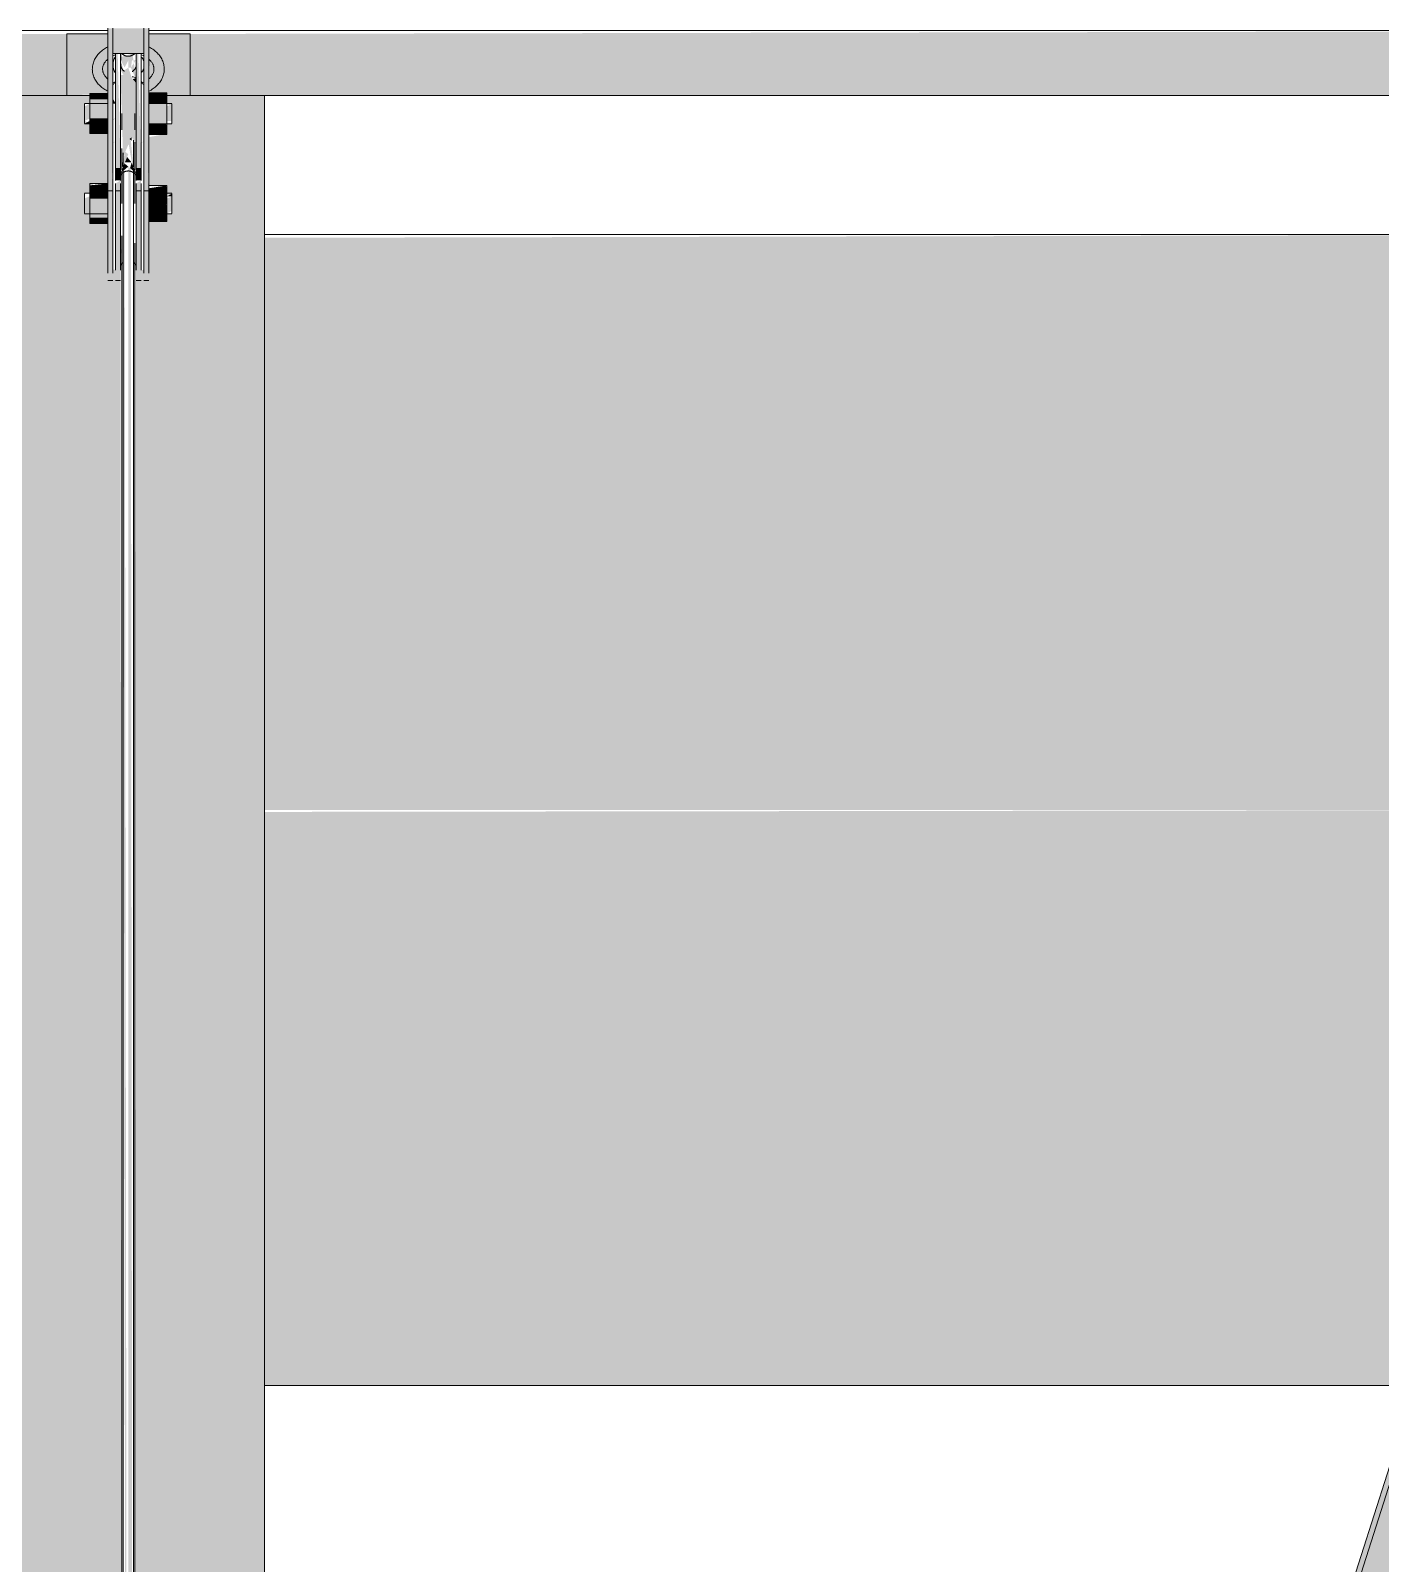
# Model space of a CAD drawing. Header units: inches. Extents: x -54880 to -186, y -132 to 853.
# Drawn here: x -24958.99 to -24926.15, y 245.68 to 282.95 of the extents above; entities that cross this region are included whole.
import ezdxf

# ---------------------------------------------------------------- set-up
doc = ezdxf.new("R2010")
doc.units = ezdxf.units.IN
doc.header["$MEASUREMENT"] = 0
doc.layers.add('M-HVAC-DUCT', color=70, linetype='Continuous', lineweight=9)
doc.layers.add('Q-SPCQ', color=91, linetype='Continuous', lineweight=9)

# ---------------------------------------------------------------- blocks, each defined once
blk = doc.blocks.new('Basketball_Backstop-Performance_Sports_Systems-3103-Ceiling_Hung - 27_-0_ to 27_-11 7_8_-706978-Section 13')
at = {"layer": 'Q-SPCQ'}
h = blk.add_hatch(color=256, dxfattribs=at)
h.paths.add_polyline_path([(-25004.607, 281.375), (-24958.107, 281.375), (-24958.107, 282.875), (-25004.607, 282.955), (-25004.607, 282.709)], flags=0)
h.paths.add_polyline_path([(-24916.277, 281.375), (-24913.969, 281.375), (-24914.697, 282.955), (-24955.107, 282.875), (-24955.107, 281.375), (-24921.132, 281.375)], flags=0)
h.paths.add_polyline_path([(-24909.927, 281.375), (-24908.607, 281.423), (-24908.607, 282.955), (-24911.747, 282.955), (-24910.655, 282.449), (-24910.141, 281.875), (-24909.948, 281.375)], flags=0)
h.paths.add_polyline_path([(-24956.424, 282.237), (-24956.55, 282.059), (-24956.522, 282.231), (-24956.509, 282.232)], flags=0)
h.paths.add_polyline_path([(-24956.424, 281.808), (-24956.509, 282.396), (-24956.799, 282.312), (-24956.794, 282.236), (-24956.612, 282.226), (-24956.607, 282.055), (-24956.548, 282.052), (-24956.444, 281.814)], flags=0)
h.paths.add_polyline_path([(-24956.701, 281.835), (-24956.68, 281.844), (-24956.799, 282.237), (-24956.794, 281.99), (-24956.704, 281.839)], flags=0)
h.paths.add_polyline_path([(-24956.299, 281.915), (-24956.237, 282.125), (-24956.299, 281.937)], flags=0)
for points in [[(-24956.987, 280.229), (-24956.987, 283.015), (-24957.112, 283.015), (-24957.112, 280.229)], [(-24956.237, 282.396), (-24956.237, 283.015), (-24956.987, 283.015), (-24956.987, 282.396)], [(-24956.112, 280.229), (-24956.112, 283.015), (-24956.237, 283.015), (-24956.237, 280.229)], [(-24956.924, 279.612), (-24956.799, 279.612), (-24956.869, 282.396), (-24956.924, 282.396), (-24956.924, 280)], [(-24956.424, 279.612), (-24956.299, 279.612), (-24956.369, 282.396), (-24956.424, 282.396), (-24956.424, 280)], [(-24956.424, 281.687), (-24956.424, 281.808), (-24956.5, 281.773)], [(-24957.112, 281.295), (-24957.112, 281.425), (-24957.549, 281.425), (-24957.549, 281.295)], [(-24957.112, 280.807), (-24957.112, 281.295), (-24957.549, 281.295), (-24957.549, 280.807)], [(-24956.987, 281.179), (-24956.924, 281.179), (-24956.987, 281.312)], [(-24956.112, 281.19), (-24955.674, 281.19), (-24955.691, 281.443), (-24956.112, 281.443)], [(-24955.674, 280.685), (-24955.691, 281.19), (-24956.112, 281.19), (-24956.112, 280.685), (-24955.691, 280.685)], [(-24952.627, 164.313), (-24952.493, 164.313), (-24915.16, 281.375), (-24915.294, 281.375), (-24952.251, 165.49)], [(-24957.549, 280.696), (-24957.549, 280.761), (-24957.674, 280.696)], [(-24957.112, 280.45), (-24957.112, 280.807), (-24957.549, 280.807), (-24957.549, 280.45)], [(-24956.525, 280.288), (-24956.528, 280.366), (-24956.583, 280.32), (-24956.544, 280.288)], [(-24955.674, 280.432), (-24955.691, 280.685), (-24956.112, 280.685), (-24956.112, 280.432), (-24955.691, 280.432)], [(-24957.112, 279.493), (-24956.987, 279.493), (-24956.987, 280.229), (-24957.112, 280.229), (-24957.112, 279.828)], [(-24956.237, 279.493), (-24956.112, 279.493), (-24956.112, 280.229), (-24956.237, 280.229), (-24956.237, 279.828)], [(-24956.799, 279.314), (-24956.799, 279.612), (-24956.924, 279.612), (-24956.924, 279.314)], [(-24956.763, 279.579), (-24956.737, 279.749), (-24956.763, 279.749)], [(-24956.299, 279.314), (-24956.299, 279.612), (-24956.424, 279.612), (-24956.424, 279.314)], [(-24957.112, 278.881), (-24957.112, 279.238), (-24957.549, 279.192), (-24957.549, 278.881)], [(-24956.987, 277.141), (-24957.005, 279.493), (-24957.112, 279.493), (-24957.112, 277.141)], [(-24956.799, 277.126), (-24956.799, 279.314), (-24956.924, 279.235), (-24956.924, 277.126)], [(-24956.299, 277.126), (-24956.299, 279.314), (-24956.424, 279.235), (-24956.424, 277.126)], [(-24956.112, 277.141), (-24956.13, 279.493), (-24956.237, 279.493), (-24956.237, 277.141)], [(-24957.549, 278.393), (-24957.112, 278.393), (-24957.112, 278.881), (-24957.549, 278.881), (-24957.549, 278.662)], [(-24955.674, 278.75), (-24955.691, 279.187), (-24956.112, 279.121), (-24956.112, 278.75), (-24955.691, 278.75)], [(-24955.549, 278.927), (-24955.549, 278.991), (-24955.674, 278.927)], [(-24955.674, 278.312), (-24955.691, 278.75), (-24956.112, 278.75), (-24956.112, 278.312), (-24955.691, 278.312)], [(-24957.112, 278.262), (-24957.112, 278.393), (-24957.549, 278.393), (-24957.549, 278.262)]]:
    blk.add_hatch(color=256, dxfattribs=at).paths.add_polyline_path(points, flags=0)
h = blk.add_hatch(color=256, dxfattribs=at)
h.paths.add_polyline_path([(-24958.107, 281.375), (-24957.112, 281.425), (-24957.112, 282.875), (-24958.107, 282.875), (-24958.107, 282.709)], flags=0)
h.paths.add_polyline_path([(-24955.674, 281.375), (-24955.107, 281.375), (-24955.107, 282.875), (-24956.112, 282.875), (-24956.082, 281.443), (-24955.674, 281.443)], flags=0)
h.paths.add_polyline_path([(-24956.299, 281.623), (-24956.237, 281.692), (-24956.299, 281.624)], flags=0)
h = blk.add_hatch(color=256, dxfattribs=at)
h.paths.add_polyline_path([(-24956.612, 282.226), (-24956.799, 282.237), (-24956.701, 282.059)], flags=0)
h.paths.add_polyline_path([(-24956.548, 282.052), (-24956.522, 282.231), (-24956.612, 282.226), (-24956.55, 282.059)], flags=0)
h.paths.add_polyline_path([(-24956.719, 279.931), (-24956.527, 280.364), (-24956.424, 280.187), (-24956.424, 281.687), (-24956.522, 281.798), (-24956.612, 282.055), (-24956.695, 281.998), (-24956.725, 281.875), (-24956.799, 281.875), (-24956.741, 280)], flags=0)
h = blk.add_hatch(color=256, dxfattribs=at)
h.paths.add_polyline_path([(-24956.487, 157.563), (-24953.391, 157.563), (-24953.407, 160.188), (-24956.487, 160.188)], flags=0)
h.paths.add_polyline_path([(-24957.248, 157.563), (-24956.737, 157.563), (-24956.737, 160.188), (-24959.822, 160.188), (-24959.806, 157.563), (-24957.464, 157.563)], flags=0)
h.paths.add_polyline_path([(-24956.799, 208.884), (-24956.737, 209.069), (-24956.799, 209.069)], flags=0)
h.paths.add_polyline_path([(-24956.737, 164.313), (-24956.799, 208.559), (-24956.924, 208.559), (-24956.987, 208.574), (-24957.112, 208.574), (-24957.112, 209.695), (-24957.549, 209.695), (-24957.549, 209.942), (-24957.674, 210.006), (-24957.674, 210.425), (-24957.549, 210.425), (-24957.464, 210.671), (-24957.112, 210.671), (-24957.112, 211.694), (-24956.987, 211.694), (-24956.987, 211.919), (-24957.112, 211.919), (-24957.112, 213.056), (-24956.799, 213.056), (-24956.768, 224.759), (-24958.263, 224.755), (-24959.919, 224.751), (-24959.886, 164.313), (-24957.213, 164.313)], flags=0)
h.paths.add_polyline_path([(-24956.487, 164.313), (-24953.294, 164.313), (-24953.333, 224.797), (-24954.362, 224.75), (-24956.455, 224.75), (-24956.391, 213.056), (-24956.112, 213.056), (-24956.112, 211.919), (-24956.237, 211.919), (-24956.237, 211.694), (-24956.112, 211.641), (-24956.112, 210.621), (-24955.674, 210.621), (-24955.674, 210.425), (-24955.549, 210.36), (-24955.549, 209.942), (-24955.674, 209.942), (-24955.749, 209.746), (-24956.112, 209.746), (-24956.127, 208.574), (-24956.237, 208.574), (-24956.299, 208.559), (-24956.424, 208.559), (-24956.487, 165.49)], flags=0)
h.paths.add_polyline_path([(-24956.299, 210.425), (-24956.237, 210.426), (-24956.299, 210.474)], flags=0)
h.paths.add_polyline_path([(-24956.799, 210.933), (-24956.768, 210.944), (-24956.799, 210.944)], flags=0)
h.paths.add_polyline_path([(-24956.17, 213.766), (-24956.391, 213.831), (-24956.202, 213.933)], flags=0)
h.paths.add_polyline_path([(-24956.799, 277.451), (-24956.768, 277.636), (-24956.799, 277.636)], flags=0)
h.paths.add_polyline_path([(-24958.98, 225.187), (-24958.496, 225.239), (-24956.768, 225.25), (-24956.799, 277.126), (-24956.924, 277.141), (-24956.987, 277.141), (-24957.112, 277.141), (-24957.112, 278.262), (-24957.549, 278.262), (-24957.549, 278.509), (-24957.674, 278.573), (-24957.674, 278.991), (-24957.549, 278.991), (-24957.464, 279.238), (-24957.112, 279.238), (-24957.112, 280.45), (-24957.549, 280.45), (-24957.549, 280.696), (-24957.674, 280.761), (-24957.674, 281.179), (-24957.549, 281.179), (-24957.549, 281.375), (-24959.919, 281.375), (-24959.844, 225.245), (-24959.059, 225.195)], flags=0)
h.paths.add_polyline_path([(-24955.124, 225.189), (-24954.95, 225.245), (-24953.294, 225.249), (-24953.294, 281.375), (-24955.674, 281.375), (-24955.674, 281.179), (-24955.549, 281.114), (-24955.549, 280.696), (-24955.674, 280.685), (-24955.754, 280.432), (-24956.112, 280.364), (-24956.112, 279.187), (-24955.674, 279.187), (-24955.674, 278.991), (-24955.549, 278.927), (-24955.549, 278.509), (-24955.674, 278.509), (-24955.749, 278.312), (-24956.112, 278.312), (-24956.112, 277.141), (-24956.237, 277.141), (-24956.299, 277.126), (-24956.424, 277.126), (-24956.455, 225.242), (-24955.222, 225.192)], flags=0)
h.paths.add_polyline_path([(-24957.518, 225.2), (-24957.912, 225.231), (-24957.735, 225.202)], flags=0)
h.paths.add_polyline_path([(-24956.799, 279.5), (-24956.763, 279.579), (-24956.799, 279.511)], flags=0)
h = blk.add_hatch(color=256, dxfattribs=at)
h.paths.add_polyline_path([(-24956.987, 280.761), (-24956.924, 280.834), (-24956.987, 280.796)], flags=0)
h.paths.add_polyline_path([(-24957.674, 280.761), (-24957.549, 280.816), (-24957.549, 281.179), (-24957.674, 281.114), (-24957.674, 280.807)], flags=0)
h.paths.add_polyline_path([(-24955.549, 280.761), (-24955.549, 281.179), (-24955.674, 281.111), (-24955.674, 280.761)], flags=0)
h = blk.add_hatch(color=256, dxfattribs=at)
h.paths.add_polyline_path([(-24953.391, 157.563), (-24951.508, 157.563), (-24950.671, 160.188), (-24953.391, 160.188)], flags=0)
h.paths.add_polyline_path([(-24952.493, 164.313), (-24949.355, 164.313), (-24912.703, 279.314), (-24913.304, 279.877), (-24913.666, 280.632), (-24913.969, 281.375), (-24915.16, 281.375), (-24952.117, 165.49)], flags=0)
h = blk.add_hatch(color=256, dxfattribs=at)
h.paths.add_polyline_path([(-24956.987, 280.208), (-24956.924, 280.261), (-24956.987, 280.229)], flags=0)
h.paths.add_polyline_path([(-24956.299, 280.208), (-24956.237, 280.261), (-24956.299, 280.229)], flags=0)
h = blk.add_hatch(color=256, dxfattribs=at)
h.paths.add_polyline_path([(-24956.612, 210.929), (-24956.7, 279.574), (-24956.737, 279.489), (-24956.644, 210.933), (-24956.612, 210.929)], flags=0)
h.paths.add_polyline_path([(-24956.737, 279.643), (-24956.612, 279.951), (-24956.694, 280.013), (-24956.737, 279.749)], flags=0)
h = blk.add_hatch(color=256, dxfattribs=at)
h.paths.add_polyline_path([(-24956.612, 210.929), (-24956.487, 210.944), (-24956.55, 279.596), (-24956.612, 279.649), (-24956.612, 211.205)], flags=0)
h.paths.add_polyline_path([(-24956.487, 279.643), (-24956.549, 280.288), (-24956.612, 280.254), (-24956.524, 279.735), (-24956.487, 279.643)], flags=0)
h = blk.add_hatch(color=256, dxfattribs=at)
h.paths.add_polyline_path([(-24956.694, 279.749), (-24956.53, 279.749), (-24956.64, 279.882), (-24956.676, 279.793)], flags=0)
h.paths.add_polyline_path([(-24956.799, 279.489), (-24956.612, 279.649), (-24956.703, 279.726), (-24956.749, 279.612)], flags=0)
h.paths.add_polyline_path([(-24956.424, 279.489), (-24956.53, 279.749), (-24956.568, 279.612)], flags=0)
h = blk.add_hatch(color=256, dxfattribs=at)
h.paths.add_polyline_path([(-24956.987, 278.509), (-24956.924, 278.591), (-24956.987, 278.517)], flags=0)
h.paths.add_polyline_path([(-24955.674, 278.509), (-24955.549, 278.573), (-24955.549, 278.927), (-24955.674, 278.871), (-24955.674, 278.532)], flags=0)
h.paths.add_polyline_path([(-24957.549, 278.509), (-24957.549, 278.927), (-24957.674, 278.875), (-24957.674, 278.509)], flags=0)
h = blk.add_hatch(color=256, dxfattribs=at)
h.paths.add_polyline_path([(-24956.487, 278.68), (-24956.461, 278.75), (-24956.487, 278.681)], flags=0)
h.paths.add_polyline_path([(-24956.476, 278.694), (-24956.476, 278.75), (-24956.476, 278.711)], flags=0)
for p, q in [((-25004.607, 282.955), (-24957.112, 282.955)), ((-24957.112, 280.229), (-24957.112, 283.015)), ((-24956.987, 283.015), (-24956.987, 280.229)), ((-24956.237, 280.229), (-24956.237, 283.015)), ((-24956.112, 283.015), (-24956.112, 280.229)), ((-24956.112, 282.955), (-24914.614, 282.955)), ((-24958.107, 282.875), (-24958.107, 281.375)), ((-24957.112, 282.875), (-24958.107, 282.875)), ((-24955.107, 282.875), (-24956.112, 282.875)), ((-24955.107, 281.375), (-24955.107, 282.875)), ((-24956.237, 282.396), (-24956.987, 282.396)), ((-24956.924, 279.612), (-24956.924, 282.408)), ((-24956.799, 282.408), (-24956.799, 279.612)), ((-24956.424, 279.612), (-24956.424, 282.408)), ((-24956.299, 282.408), (-24956.299, 279.612)), ((-24959.919, 281.375), (-24957.553, 281.375)), ((-24957.112, 281.187), (-24957.674, 281.187)), ((-24957.674, 280.761), (-24957.674, 281.179)), ((-24957.549, 281.295), (-24957.549, 281.425)), ((-24957.549, 281.425), (-24957.112, 281.425)), ((-24957.549, 280.807), (-24957.549, 281.295)), ((-24957.549, 281.295), (-24957.112, 281.295)), ((-24956.112, 281.443), (-24955.674, 281.443)), ((-24956.112, 281.19), (-24955.674, 281.19)), ((-24955.549, 281.187), (-24956.112, 281.187)), ((-24955.674, 281.443), (-24955.674, 281.19)), ((-24955.674, 281.19), (-24955.674, 280.685)), ((-24955.671, 281.375), (-24953.294, 281.375)), ((-24955.549, 281.179), (-24955.549, 280.761)), ((-24913.969, 281.375), (-24953.294, 281.375)), ((-24953.294, 224.989), (-24953.294, 281.375)), ((-24915.294, 281.375), (-24952.627, 164.313)), ((-24915.16, 281.375), (-24952.493, 164.313)), ((-24957.674, 280.696), (-24957.674, 280.761)), ((-24957.549, 280.45), (-24957.549, 280.807)), ((-24957.549, 280.807), (-24957.112, 280.807)), ((-24956.768, 280.937), (-24956.768, 280.545)), ((-24956.455, 280.545), (-24956.455, 280.937)), ((-24955.549, 280.761), (-24955.549, 280.696)), ((-24957.674, 280.687), (-24957.112, 280.687)), ((-24957.549, 280.45), (-24957.112, 280.45)), ((-24956.112, 280.687), (-24955.549, 280.687)), ((-24956.112, 280.685), (-24955.674, 280.685)), ((-24955.674, 280.432), (-24956.112, 280.432)), ((-24955.674, 280.685), (-24955.674, 280.432)), ((-24957.112, 279.482), (-24957.112, 280.229)), ((-24956.987, 280.229), (-24956.987, 279.482)), ((-24956.768, 280.087), (-24956.768, 279.566)), ((-24956.737, 279.987), (-24956.737, 279.643)), ((-24956.487, 279.643), (-24956.487, 280.288)), ((-24956.455, 279.566), (-24956.455, 280.241)), ((-24956.237, 279.482), (-24956.237, 280.229)), ((-24956.112, 280.229), (-24956.112, 279.482)), ((-24956.924, 279.314), (-24956.924, 279.612)), ((-24956.799, 279.612), (-24956.799, 279.314)), ((-24956.424, 279.314), (-24956.424, 279.612)), ((-24956.299, 279.612), (-24956.299, 279.314)), ((-24957.549, 278.881), (-24957.549, 279.238)), ((-24957.549, 279.238), (-24957.112, 279.238)), ((-24957.112, 277.058), (-24957.112, 279.495)), ((-24956.987, 279.495), (-24956.987, 277.058)), ((-24956.924, 277.126), (-24956.924, 279.235)), ((-24956.799, 279.235), (-24956.799, 277.126)), ((-24956.768, 279.515), (-24956.768, 278.75)), ((-24956.737, 279.542), (-24956.737, 210.741)), ((-24956.487, 210.741), (-24956.487, 279.542)), ((-24956.455, 278.75), (-24956.455, 279.515)), ((-24956.424, 277.126), (-24956.424, 279.235)), ((-24956.299, 279.235), (-24956.299, 277.126)), ((-24956.237, 277.058), (-24956.237, 279.495)), ((-24956.112, 279.495), (-24956.112, 277.058)), ((-24957.112, 279), (-24957.674, 279)), ((-24957.674, 278.927), (-24957.674, 278.991)), ((-24957.674, 278.509), (-24957.674, 278.927)), ((-24957.549, 278.393), (-24957.549, 278.881)), ((-24957.549, 278.881), (-24957.112, 278.881)), ((-24957.112, 279.062), (-24956.987, 279.062)), ((-24956.924, 279.062), (-24956.799, 279.062)), ((-24956.424, 279.062), (-24956.299, 279.062)), ((-24956.237, 279.062), (-24956.112, 279.062)), ((-24956.112, 279.187), (-24955.674, 279.187)), ((-24955.549, 279), (-24956.041, 279)), ((-24955.674, 279.187), (-24955.674, 278.75)), ((-24955.549, 278.991), (-24955.549, 278.927)), ((-24955.549, 278.927), (-24955.549, 278.509)), ((-24957.674, 278.5), (-24957.112, 278.5)), ((-24955.674, 278.75), (-24956.112, 278.75)), ((-24956.112, 278.5), (-24955.549, 278.5)), ((-24955.674, 278.75), (-24955.674, 278.312)), ((-24957.549, 278.262), (-24957.549, 278.393)), ((-24957.112, 278.393), (-24957.549, 278.393)), ((-24957.549, 278.262), (-24957.112, 278.262)), ((-24956.112, 278.312), (-24955.674, 278.312)), ((-24956.768, 277.965), (-24956.768, 211.459)), ((-24956.455, 210.936), (-24956.455, 277.783)), ((-24957.112, 276.875), (-24956.987, 276.875)), ((-24956.924, 276.875), (-24956.799, 276.875)), ((-24956.424, 276.875), (-24956.299, 276.875)), ((-24956.237, 276.875), (-24956.112, 276.875))]:
    blk.add_line(p, q, dxfattribs=at)
at = {"layer": 'Q-SPCQ', "flags": 128}
for points in [[(-24957.11, 282.56), (-24957.138, 282.545), (-24957.165, 282.53), (-24957.191, 282.513), (-24957.217, 282.496), (-24957.241, 282.478), (-24957.265, 282.459), (-24957.287, 282.439), (-24957.309, 282.418), (-24957.33, 282.397), (-24957.35, 282.375), (-24957.368, 282.352), (-24957.385, 282.328), (-24957.402, 282.304), (-24957.416, 282.28), (-24957.43, 282.254), (-24957.442, 282.228), (-24957.453, 282.202), (-24957.462, 282.175), (-24957.47, 282.148), (-24957.477, 282.12), (-24957.482, 282.092), (-24957.485, 282.064), (-24957.486, 282.036), (-24957.487, 282.02)], [(-24957.237, 282.02), (-24957.236, 282.035), (-24957.235, 282.049), (-24957.233, 282.063), (-24957.23, 282.077), (-24957.227, 282.091), (-24957.222, 282.106), (-24957.217, 282.12), (-24957.21, 282.134), (-24957.203, 282.148), (-24957.195, 282.163), (-24957.186, 282.177), (-24957.176, 282.191), (-24957.165, 282.205), (-24957.154, 282.219), (-24957.141, 282.233), (-24957.127, 282.246), (-24957.113, 282.26)], [(-24956.986, 282.343), (-24956.965, 282.353), (-24956.943, 282.362), (-24956.921, 282.371)], [(-24956.794, 282.236), (-24956.794, 282.25), (-24956.794, 282.265), (-24956.794, 282.28), (-24956.794, 282.296), (-24956.794, 282.312), (-24956.794, 282.329), (-24956.794, 282.347), (-24956.794, 282.365), (-24956.794, 282.384), (-24956.794, 282.403)], [(-24956.794, 282.389), (-24956.794, 282.37), (-24956.794, 282.352), (-24956.794, 282.334), (-24956.794, 282.317), (-24956.794, 282.3), (-24956.794, 282.284), (-24956.794, 282.269), (-24956.794, 282.254), (-24956.794, 282.24)], [(-24956.766, 282.396), (-24956.76, 282.39), (-24956.753, 282.384), (-24956.747, 282.379), (-24956.739, 282.374), (-24956.732, 282.369), (-24956.725, 282.364), (-24956.717, 282.36), (-24956.709, 282.356), (-24956.701, 282.352), (-24956.693, 282.348), (-24956.685, 282.345), (-24956.677, 282.342), (-24956.668, 282.34), (-24956.66, 282.338), (-24956.651, 282.336), (-24956.642, 282.335), (-24956.634, 282.334), (-24956.625, 282.333), (-24956.616, 282.333), (-24956.607, 282.333), (-24956.598, 282.333), (-24956.59, 282.334), (-24956.581, 282.335), (-24956.572, 282.336), (-24956.564, 282.338), (-24956.555, 282.34), (-24956.547, 282.343), (-24956.538, 282.345), (-24956.53, 282.348), (-24956.522, 282.352), (-24956.514, 282.356), (-24956.506, 282.36), (-24956.498, 282.364), (-24956.491, 282.369), (-24956.484, 282.374), (-24956.477, 282.379), (-24956.47, 282.384), (-24956.463, 282.39), (-24956.457, 282.396)], [(-24956.292, 282.367), (-24956.27, 282.358), (-24956.248, 282.348)], [(-24956.104, 282.254), (-24956.09, 282.24), (-24956.077, 282.227), (-24956.064, 282.213), (-24956.053, 282.199), (-24956.042, 282.185), (-24956.033, 282.17), (-24956.024, 282.156), (-24956.017, 282.142), (-24956.01, 282.128), (-24956.004, 282.113), (-24955.999, 282.099), (-24955.995, 282.085), (-24955.992, 282.071), (-24955.989, 282.056), (-24955.988, 282.042), (-24955.987, 282.028), (-24955.987, 282.02)], [(-24955.737, 282.02), (-24955.737, 282.049), (-24955.74, 282.077), (-24955.744, 282.105), (-24955.749, 282.133), (-24955.756, 282.16), (-24955.765, 282.187), (-24955.775, 282.214), (-24955.787, 282.24), (-24955.799, 282.266), (-24955.814, 282.291), (-24955.829, 282.316), (-24955.846, 282.339), (-24955.864, 282.363), (-24955.883, 282.385), (-24955.903, 282.407), (-24955.924, 282.428), (-24955.946, 282.448), (-24955.969, 282.467), (-24955.993, 282.486), (-24956.018, 282.504), (-24956.044, 282.521), (-24956.071, 282.537), (-24956.098, 282.552)], [(-24957.487, 282.02), (-24957.486, 281.992), (-24957.483, 281.964), (-24957.479, 281.936), (-24957.474, 281.908), (-24957.467, 281.881), (-24957.458, 281.853), (-24957.448, 281.827), (-24957.437, 281.8), (-24957.424, 281.775), (-24957.41, 281.75), (-24957.394, 281.725), (-24957.378, 281.701), (-24957.36, 281.678), (-24957.341, 281.656), (-24957.32, 281.634), (-24957.299, 281.613), (-24957.277, 281.593), (-24957.254, 281.573), (-24957.23, 281.555), (-24957.205, 281.537), (-24957.179, 281.52), (-24957.153, 281.504), (-24957.125, 281.488)], [(-24957.119, 281.787), (-24957.134, 281.8), (-24957.147, 281.814), (-24957.159, 281.828), (-24957.17, 281.842), (-24957.181, 281.856), (-24957.19, 281.87), (-24957.199, 281.885), (-24957.207, 281.899), (-24957.213, 281.913), (-24957.219, 281.927), (-24957.224, 281.942), (-24957.228, 281.956), (-24957.232, 281.97), (-24957.234, 281.984), (-24957.236, 281.999), (-24957.237, 282.013), (-24957.237, 282.02)], [(-24956.794, 282.149), (-24956.794, 282.143), (-24956.794, 282.137), (-24956.794, 282.133), (-24956.794, 282.13), (-24956.794, 282.127), (-24956.794, 282.126), (-24956.794, 282.125)], [(-24956.794, 282.125), (-24956.794, 282.125), (-24956.794, 282.127), (-24956.794, 282.129), (-24956.794, 282.132), (-24956.794, 282.136), (-24956.794, 282.141), (-24956.794, 282.147)], [(-24956.706, 281.966), (-24956.712, 281.97), (-24956.719, 281.975), (-24956.724, 281.979), (-24956.73, 281.984), (-24956.736, 281.989), (-24956.741, 281.994), (-24956.746, 282), (-24956.751, 282.006), (-24956.756, 282.011), (-24956.76, 282.017), (-24956.764, 282.024), (-24956.768, 282.03), (-24956.772, 282.037), (-24956.775, 282.043), (-24956.778, 282.05), (-24956.781, 282.057), (-24956.784, 282.064), (-24956.786, 282.071), (-24956.788, 282.078), (-24956.79, 282.086), (-24956.791, 282.093), (-24956.792, 282.101), (-24956.793, 282.108), (-24956.794, 282.115), (-24956.794, 282.123), (-24956.794, 282.125)], [(-24956.426, 282.073), (-24956.429, 282.066), (-24956.431, 282.059), (-24956.434, 282.052), (-24956.437, 282.045), (-24956.44, 282.038), (-24956.444, 282.032), (-24956.448, 282.025), (-24956.452, 282.019), (-24956.456, 282.013), (-24956.461, 282.007), (-24956.466, 282.001), (-24956.471, 281.996), (-24956.476, 281.99), (-24956.481, 281.985), (-24956.487, 281.98), (-24956.493, 281.976), (-24956.499, 281.971), (-24956.505, 281.967), (-24956.512, 281.963), (-24956.518, 281.96)], [(-24956.113, 281.48), (-24956.085, 281.495), (-24956.058, 281.511), (-24956.032, 281.528), (-24956.007, 281.545), (-24955.982, 281.563), (-24955.959, 281.582), (-24955.936, 281.602), (-24955.914, 281.623), (-24955.893, 281.644), (-24955.874, 281.666), (-24955.855, 281.689), (-24955.838, 281.712), (-24955.822, 281.736), (-24955.807, 281.761), (-24955.793, 281.787), (-24955.781, 281.813), (-24955.77, 281.839), (-24955.761, 281.866), (-24955.753, 281.893), (-24955.747, 281.921), (-24955.742, 281.949), (-24955.739, 281.977), (-24955.737, 282.005), (-24955.737, 282.02)], [(-24955.987, 282.02), (-24955.987, 282.006), (-24955.988, 281.992), (-24955.99, 281.978), (-24955.993, 281.964), (-24955.997, 281.949), (-24956.001, 281.935), (-24956.007, 281.921), (-24956.013, 281.907), (-24956.02, 281.892), (-24956.028, 281.878), (-24956.037, 281.864), (-24956.047, 281.85), (-24956.058, 281.836), (-24956.07, 281.822), (-24956.082, 281.808), (-24956.096, 281.794), (-24956.111, 281.781)], [(-24956.931, 281.674), (-24956.954, 281.683), (-24956.975, 281.692)], [(-24956.237, 281.698), (-24956.258, 281.688), (-24956.28, 281.678), (-24956.302, 281.67)], [(-24956.424, 279.437), (-24956.429, 279.445), (-24956.434, 279.452), (-24956.439, 279.459), (-24956.445, 279.466), (-24956.451, 279.472), (-24956.457, 279.479), (-24956.463, 279.485), (-24956.47, 279.491), (-24956.477, 279.496), (-24956.484, 279.501), (-24956.491, 279.506), (-24956.499, 279.511), (-24956.506, 279.515), (-24956.514, 279.519), (-24956.522, 279.523), (-24956.53, 279.527), (-24956.538, 279.53), (-24956.547, 279.533), (-24956.555, 279.535), (-24956.564, 279.537), (-24956.572, 279.539), (-24956.581, 279.54), (-24956.59, 279.541), (-24956.599, 279.542), (-24956.607, 279.542), (-24956.616, 279.542), (-24956.625, 279.542), (-24956.634, 279.541), (-24956.642, 279.54), (-24956.651, 279.539), (-24956.66, 279.537), (-24956.668, 279.535), (-24956.677, 279.532), (-24956.685, 279.53), (-24956.693, 279.527), (-24956.701, 279.523), (-24956.709, 279.519), (-24956.717, 279.515), (-24956.725, 279.511), (-24956.732, 279.506), (-24956.74, 279.501), (-24956.747, 279.496), (-24956.753, 279.491), (-24956.76, 279.485), (-24956.766, 279.479), (-24956.773, 279.472), (-24956.778, 279.466), (-24956.784, 279.459), (-24956.789, 279.452), (-24956.794, 279.445), (-24956.799, 279.437)], [(-24956.74, 277.314), (-24956.747, 277.309), (-24956.753, 277.303), (-24956.76, 277.297), (-24956.766, 277.291), (-24956.773, 277.285), (-24956.778, 277.278), (-24956.784, 277.272), (-24956.789, 277.265), (-24956.794, 277.257), (-24956.799, 277.25)], [(-24956.424, 277.25), (-24956.429, 277.257), (-24956.434, 277.265), (-24956.439, 277.272), (-24956.445, 277.278), (-24956.451, 277.285), (-24956.457, 277.291), (-24956.463, 277.297), (-24956.47, 277.303), (-24956.477, 277.309), (-24956.484, 277.314)]]:
    blk.add_lwpolyline(points, dxfattribs=at)
at = {"layer": 'Q-SPCQ'}
for start, end in [(150, 180), (15, 30), (180, 210), (330, 345)]:
    blk.add_arc((-24956.607, 282.125), 0.375, start, end, dxfattribs=at)
for start_param, end_param in [(1.047198, 1.308997), (2.617994, 2.879793), (0.261799, 0.523599)]:
    blk.add_ellipse((-24956.612, 281.578), major_axis=(0.375, 0), ratio=0.707107, start_param=start_param, end_param=end_param, dxfattribs=at)

msp = doc.modelspace()

# ---------------------------------------------------------------- hatches: boundary and pattern name
at = {"layer": 'M-HVAC-DUCT'}
h = msp.add_hatch(color=256, dxfattribs=at)
h.paths.add_polyline_path([(-25804.35718, 264), (-25799.97942, 264), (-25804.35718, 270.01844), (-25804.35718, 266.43107)], flags=0)
h.paths.add_polyline_path([(-25672.79543, 264), (-25661.21675, 264), (-25665.68151, 278), (-25670.69491, 278), (-25689.22025, 264)], flags=0)
h.paths.add_polyline_path([(-25657.94548, 264), (-25625.48642, 264), (-25625.48642, 278), (-25662.41025, 278), (-25658.6402, 266.1784)], flags=0)
h.paths.add_polyline_path([(-25689.6349, 264), (-25671.10956, 278), (-25804.35718, 278), (-25804.35718, 270.54969), (-25799.59299, 264), (-25690.07506, 264)], flags=0)
h.paths.add_polyline_path([(-24402.35718, 264), (-24402.35718, 278), (-24675.58089, 277.95855), (-24682.85229, 264), (-24428.66243, 264)], flags=0)
h.paths.add_polyline_path([(-25618.86142, 264), (-25586.39731, 264.01585), (-25581.9376, 278), (-25618.86142, 278), (-25618.86142, 266.10942)], flags=0)
h.paths.add_polyline_path([(-25577.73587, 264), (-24995.64935, 264), (-25000.11412, 278), (-25578.66633, 278), (-25583.1311, 264), (-25580.5816, 264)], flags=0)
h.paths.add_polyline_path([(-24992.37809, 264), (-24959.91903, 264), (-24959.91903, 278), (-24996.84286, 278), (-24992.70455, 265.02367)], flags=0)
h.paths.add_polyline_path([(-24953.29403, 264), (-24920.83497, 264), (-24916.3702, 278), (-24953.29403, 277.91642), (-24953.29403, 264.95533)], flags=0)
h.paths.add_polyline_path([(-24917.56371, 264), (-24889.5602, 264), (-24908.08554, 278), (-24913.12365, 277.92251), (-24917.27896, 264.89288)], flags=0)
h.paths.add_polyline_path([(-24684.96644, 264), (-24677.67345, 278), (-24755.39819, 277.94644), (-24755.79649, 264), (-24705.13643, 264)], flags=0)
h.paths.add_polyline_path([(-24889.14555, 264), (-24779.18746, 264), (-24769.48372, 277.34047), (-24769.79785, 277.68934), (-24770.07634, 278), (-24907.56947, 277.92336), (-24890.26505, 264.84603)], flags=0)
h.paths.add_polyline_path([(-24778.80103, 264), (-24763.07773, 264), (-24763.07773, 278), (-24766.59578, 277.92271), (-24766.77002, 277.62314), (-24767.32773, 277.1262), (-24768.11347, 276.89498), (-24768.59114, 276.91791), (-24769.01523, 277.04701), (-24769.25315, 277.1262), (-24778.32682, 264.65193)], flags=0)
h = msp.add_hatch(color=256, dxfattribs=at)
h.paths.add_polyline_path([(-24402.35718, 250), (-24402.35718, 264), (-24682.87642, 263.95368), (-24690.14529, 250), (-24428.66243, 250)], flags=0)
h.paths.add_polyline_path([(-24789.37094, 250), (-24779.18746, 264), (-24889.08426, 263.95368), (-24870.62021, 250), (-24808.81418, 250)], flags=0)
h.paths.add_polyline_path([(-25804.35718, 250), (-25789.79594, 250), (-25799.97942, 264), (-25804.35718, 263.95368), (-25804.35718, 250.19115)], flags=0)
h.paths.add_polyline_path([(-24765.61512, 250), (-24763.07773, 250.05472), (-24763.07773, 264), (-24778.83473, 263.95368), (-24788.98451, 250), (-24774.25493, 250)], flags=0)
h.paths.add_polyline_path([(-25789.40951, 250), (-25708.16024, 250), (-25689.6349, 264), (-25799.5593, 263.95368), (-25789.56259, 250.21045)], flags=0)
h.paths.add_polyline_path([(-24871.03486, 250), (-24889.5602, 264), (-24917.57848, 263.95368), (-24922.02847, 250), (-24877.93268, 250)], flags=0)
h.paths.add_polyline_path([(-25707.74559, 250), (-25656.75198, 250), (-25661.21675, 264), (-25689.28154, 263.95368), (-25707.4836, 250.198)], flags=0)
h.paths.add_polyline_path([(-25653.48071, 250), (-25625.48642, 250), (-25625.48642, 264), (-25657.93071, 263.95368), (-25653.54124, 250.18981)], flags=0)
h.paths.add_polyline_path([(-24692.25944, 250), (-24684.96644, 264), (-24755.79781, 263.95368), (-24756.19632, 250), (-24705.13643, 250)], flags=0)
h.paths.add_polyline_path([(-25618.86142, 250), (-25590.86713, 250), (-25586.40236, 264), (-25618.86142, 263.95368), (-25618.86142, 250.18455)], flags=0)
h.paths.add_polyline_path([(-25577.73587, 250), (-24991.18459, 250), (-24995.64935, 264), (-25583.14587, 263.95368), (-25587.59587, 250), (-25580.5816, 250)], flags=0)
h.paths.add_polyline_path([(-24925.29974, 250), (-24920.83497, 264), (-24953.29403, 263.95368), (-24953.29403, 250), (-24947.05118, 250)], flags=0)
h.paths.add_polyline_path([(-24987.91332, 250), (-24959.91903, 250.08459), (-24959.91903, 264), (-24992.36332, 263.95368), (-24987.94165, 250.08884)], flags=0)

# ---------------------------------------------------------------- linework, layer by layer
for p, q in [((-24916.3702, 278), (-24953.29633, 278)), ((-24953.29403, 250), (-24925.29974, 250))]:
    msp.add_line(p, q, dxfattribs=at)

# ---------------------------------------------------------------- block references
at = {"layer": 'Q-SPCQ'}
msp.add_blockref('Basketball_Backstop-Performance_Sports_Systems-3103-Ceiling_Hung - 27_-0_ to 27_-11 7_8_-706978-Section 13', (0, 0), dxfattribs=at)

doc.saveas('drawing.dxf')
